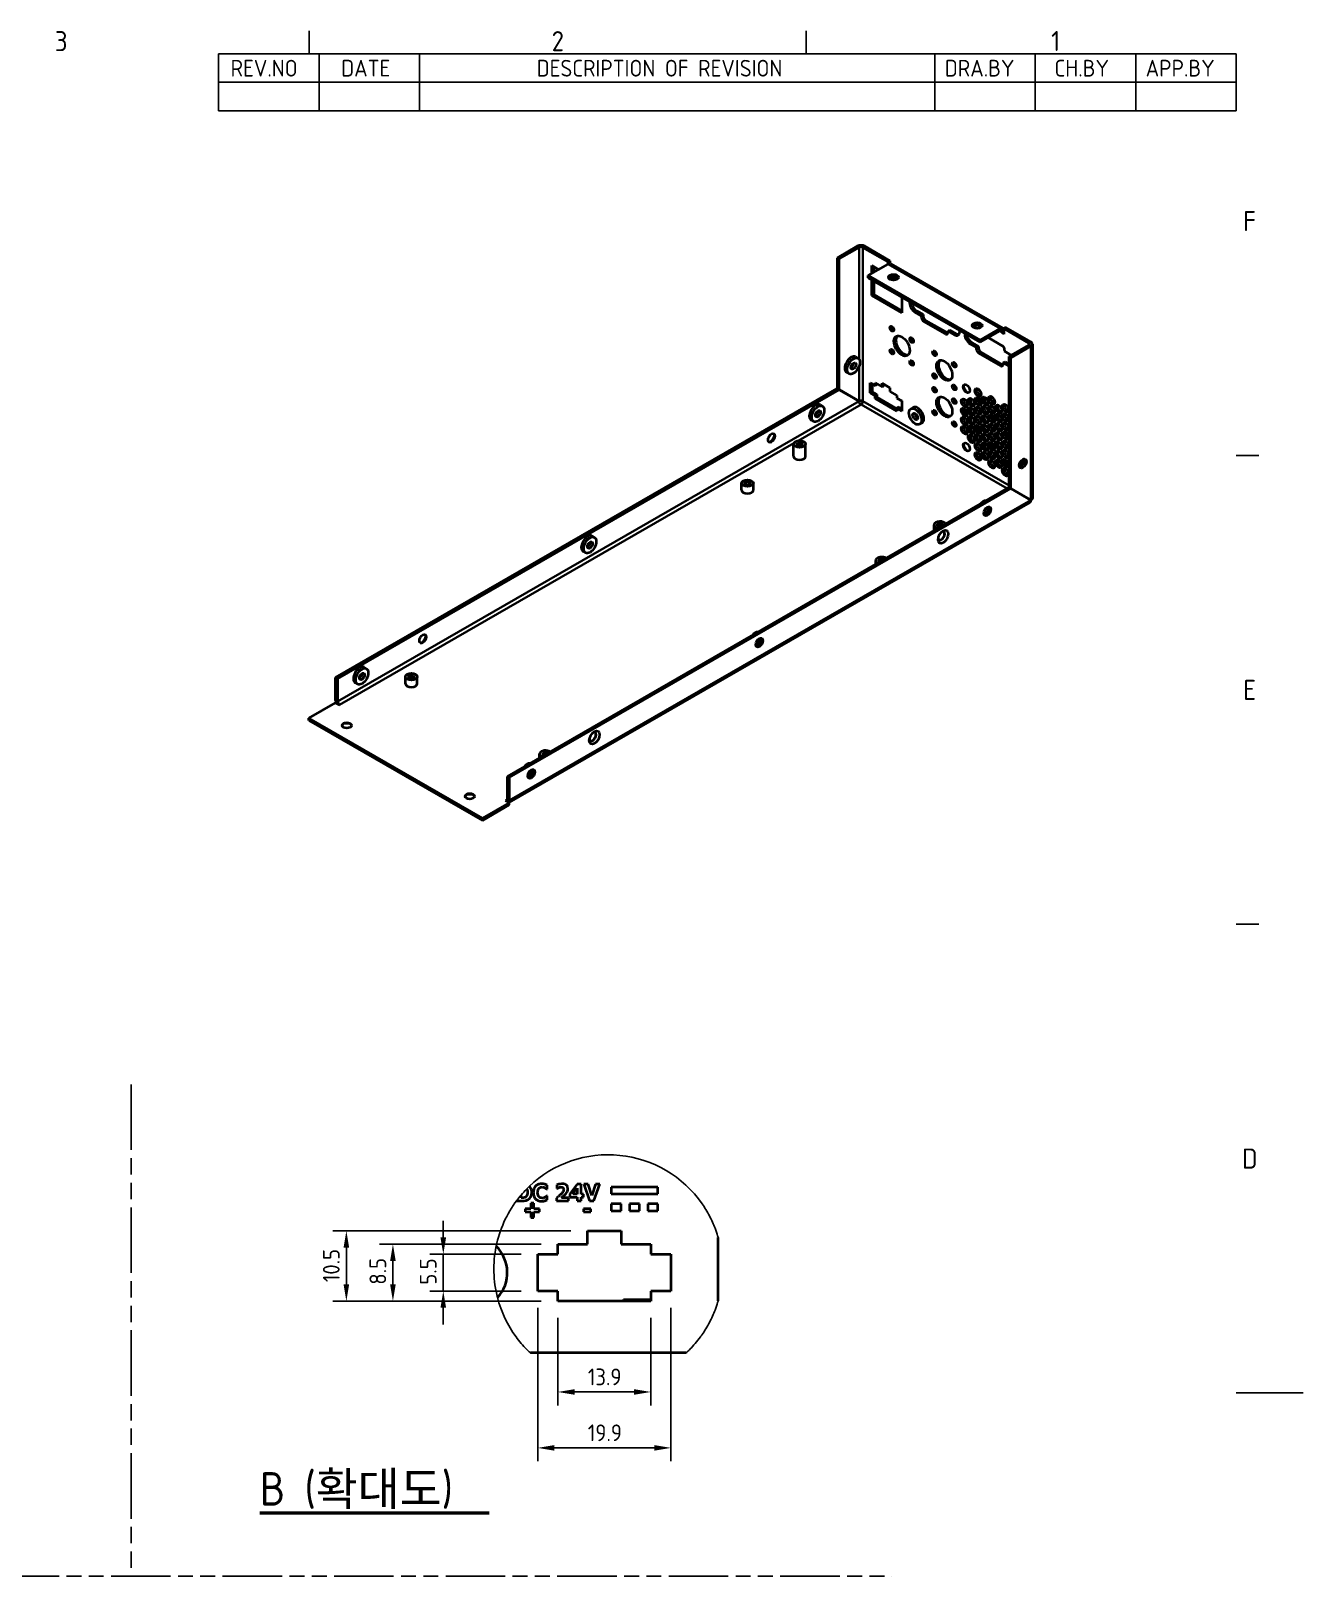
# Model space of a CAD drawing. Header units: millimetres. Extents: x 0 to 1188, y 0 to 840.
# Drawn here: x 807.9 to 1188, y 365.2 to 826.8 of the extents above; entities that cross this region are included whole.
import ezdxf

# ---------------------------------------------------------------- set-up
doc = ezdxf.new("R2010")
doc.units = ezdxf.units.MM
doc.header["$LTSCALE"] = 2
doc.linetypes.add('DOUBLE_DASH_CHAIN', pattern=[1.2403, 0.6614, -0.0827, 0.1654, -0.0827, 0.1654, -0.0827])
doc.layers.get('0').update_dxf_attribs({"color": 3, "lineweight": 25})
for name, color, linetype, lineweight in [('가시적인 것(ISO)', 3, 'Continuous', 40), ('가시적인 좁은 것(ISO)', 3, 'Continuous', 35), ('경계(ISO)', 7, 'Continuous', 25), ('기호(ISO)', 5, 'Continuous', 25), ('끊기 선(JIS)', 7, 'Continuous', 25), ('스케치 형상(ISO)', 3, 'Continuous', 25), ('치수(ISO)', 2, 'Continuous', 25)]:
    doc.layers.add(name, color=color, linetype=linetype, lineweight=lineweight)
doc.styles.add('ISO ProportionalPSTEK', font='isocp.shx')
doc.styles.add('문자 텍스트_PSTEK_POSCO', font='isocp.shx')
doc.styles.add('치수 텍스트_PSTEK_POSCO', font='isocp.shx')
doc.styles.add('텍스트 스타일513', font='isocp.shx')
doc.dimstyles.new('치수_PSTEK_POSCO', dxfattribs={"dimscale": 2, "dimtxt": 2.5, "dimasz": 2.5, "dimexe": 2, "dimexo": 2.5, "dimgap": 1, "dimtad": 1, "dimrnd": 1e-08, "dimdsep": 46, "dimtxsty": '치수 텍스트_PSTEK_POSCO', "dimcen": 0.09, "dimdle": 10, "dimclrd": 7, "dimclre": 7, "dimclrt": 2, "dimadec": 1, "dimazin": 2, "dimtfac": 1, "dimtmove": 0, "dimatfit": 3, "dimfxl": 0, "dimtolj": 1, "dimlwd": -1, "dimlwe": -1, "dimarcsym": 0})

# ---------------------------------------------------------------- blocks, each defined once
blk = doc.blocks.new('경계 Default Border')
at = {"layer": '경계(ISO)'}
for p, q in [((445.5, 410), (445.5, 413.4)), ((519.75, 410), (519.75, 413.4)), ((584, 350), (587.4, 350)), ((584, 280), (587.4, 280))]:
    blk.add_line(p, q, dxfattribs=at)
at = {"layer": '경계(ISO)', "flags": 128}
blk.add_lwpolyline([(594, 210), (584, 210)], dxfattribs=at)
at = {"layer": '경계(ISO)', "color": 2, "char_height": 3, "attachment_point": 7, "style": '문자 텍스트_PSTEK_POSCO'}
for s, insert in [('3', (407.54, 410.37)), ('2', (481.75, 410.37)), ('1', (556.36, 410.4)), ('F', (585.04, 383.5)), ('E', (585.04, 313.47)), ('D', (584.88, 243.47))]:
    blk.add_mtext(s, dxfattribs=dict(at, insert=insert))
blk = doc.blocks.new('리비전 내역')
at = {"layer": '기호(ISO)'}
for p, q in [((432, 410), (584, 410)), ((432, 410), (432, 405.72)), ((447, 410), (447, 405.72)), ((462, 410), (462, 405.72)), ((539, 410), (539, 405.72)), ((554, 410), (554, 405.72)), ((569, 410), (569, 405.72)), ((584, 410), (584, 405.72)), ((432, 405.72), (584, 405.72)), ((432, 405.72), (432, 401.44)), ((447, 405.72), (447, 401.44)), ((462, 405.72), (462, 401.44)), ((539, 405.72), (539, 401.44)), ((554, 405.72), (554, 401.44)), ((569, 405.72), (569, 401.44)), ((584, 405.72), (584, 401.44)), ((432, 401.44), (584, 401.44))]:
    blk.add_line(p, q, dxfattribs=at)
at = {"layer": '기호(ISO)', "color": 2, "char_height": 2.5, "attachment_point": 7, "style": 'ISO ProportionalPSTEK'}
for s, insert in [('REV.NO', (433.79, 406.58)), ('DATE', (450.31, 406.58)), ('DESCRIPTION OF REVISION', (479.51, 406.58)), ('DRA.BY', (540.48, 406.58)), ('CH.BY', (556.86, 406.58)), ('APP.BY', (570.48, 406.58))]:
    blk.add_mtext(s, dxfattribs=dict(at, insert=insert))
blk = doc.blocks.new('*D69')
at = {"layer": 'Defpoints', "color": 0}
for p in [(965.34, 447.37), (993.14, 447.37), (965.34, 420.22)]:
    blk.add_point(p, dxfattribs=at)
at = {"layer": '치수(ISO)', "color": 7}
for p, q in [((965.34, 442.37), (965.34, 416.22)), ((993.14, 442.37), (993.14, 416.22)), ((988.14, 420.22), (970.34, 420.22))]:
    blk.add_line(p, q, dxfattribs=at)
for points in [[(970.34, 421.05), (970.34, 419.39), (965.34, 420.22)], [(988.14, 421.05), (988.14, 419.39), (993.14, 420.22)]]:
    blk.add_solid(points, dxfattribs=at)
at = {"layer": '치수(ISO)', "color": 2, "insert": (974.31, 424.72), "char_height": 5, "attachment_point": 4, "style": '치수 텍스트_PSTEK_POSCO'}
blk.add_mtext('\\A1;13.9', dxfattribs=at)
blk = doc.blocks.new('*D70')
at = {"layer": 'Defpoints', "color": 0}
for p in [(959.34, 450.37), (999.14, 450.37), (999.14, 403.52)]:
    blk.add_point(p, dxfattribs=at)
at = {"layer": '치수(ISO)', "color": 7}
for p, q in [((959.34, 445.37), (959.34, 399.52)), ((999.14, 445.37), (999.14, 399.52)), ((964.34, 403.52), (994.14, 403.52))]:
    blk.add_line(p, q, dxfattribs=at)
for points in [[(964.34, 404.35), (964.34, 402.68), (959.34, 403.52)], [(994.14, 404.35), (994.14, 402.68), (999.14, 403.52)]]:
    blk.add_solid(points, dxfattribs=at)
at = {"layer": '치수(ISO)', "color": 2, "insert": (974.3, 408.02), "char_height": 5, "attachment_point": 4, "style": '치수 텍스트_PSTEK_POSCO'}
blk.add_mtext('\\A1;19.9', dxfattribs=at)
blk = doc.blocks.new('*D71')
at = {"layer": 'Defpoints', "color": 0}
for p in [(931.12, 461.37), (959.34, 461.37), (959.34, 450.37)]:
    blk.add_point(p, dxfattribs=at)
at = {"layer": '치수(ISO)', "color": 7}
for p, q in [((931.12, 466.37), (931.12, 471.37)), ((954.34, 461.37), (927.12, 461.37)), ((931.12, 450.37), (931.12, 461.37)), ((954.34, 450.37), (927.12, 450.37)), ((931.12, 445.37), (931.12, 440.37))]:
    blk.add_line(p, q, dxfattribs=at)
for points in [[(930.28, 466.37), (931.95, 466.37), (931.12, 461.37)], [(930.28, 445.37), (931.95, 445.37), (931.12, 450.37)]]:
    blk.add_solid(points, dxfattribs=at)
at = {"layer": '치수(ISO)', "color": 2, "insert": (926.62, 452.27), "char_height": 5, "attachment_point": 4, "rotation": 90, "style": '치수 텍스트_PSTEK_POSCO'}
blk.add_mtext('\\A1;5.5', dxfattribs=at)
blk = doc.blocks.new('*D72')
at = {"layer": 'Defpoints', "color": 0}
for p in [(965.34, 464.37), (916.07, 447.37), (965.34, 447.37)]:
    blk.add_point(p, dxfattribs=at)
at = {"layer": '치수(ISO)', "color": 7}
for p, q in [((960.34, 464.37), (912.07, 464.37)), ((916.07, 459.37), (916.07, 452.37)), ((960.34, 447.37), (912.07, 447.37))]:
    blk.add_line(p, q, dxfattribs=at)
for points in [[(915.24, 459.37), (916.91, 459.37), (916.07, 464.37)], [(915.24, 452.37), (916.91, 452.37), (916.07, 447.37)]]:
    blk.add_solid(points, dxfattribs=at)
at = {"layer": '치수(ISO)', "color": 2, "insert": (911.57, 452.27), "char_height": 5, "attachment_point": 4, "rotation": 90, "style": '치수 텍스트_PSTEK_POSCO'}
blk.add_mtext('\\A1;8.5', dxfattribs=at)
blk = doc.blocks.new('*D73')
at = {"layer": 'Defpoints', "color": 0}
for p in [(974.24, 468.37), (902.16, 447.37), (965.34, 447.37)]:
    blk.add_point(p, dxfattribs=at)
at = {"layer": '치수(ISO)', "color": 7}
for p, q in [((969.24, 468.37), (898.16, 468.37)), ((902.16, 463.37), (902.16, 452.37)), ((960.34, 447.37), (898.16, 447.37))]:
    blk.add_line(p, q, dxfattribs=at)
for points in [[(901.33, 463.37), (903, 463.37), (902.16, 468.37)], [(901.33, 452.37), (903, 452.37), (902.16, 447.37)]]:
    blk.add_solid(points, dxfattribs=at)
at = {"layer": '치수(ISO)', "color": 2, "insert": (897.66, 453.02), "char_height": 5, "attachment_point": 4, "rotation": 90, "style": '치수 텍스트_PSTEK_POSCO'}
blk.add_mtext('\\A1;10.5', dxfattribs=at)

msp = doc.modelspace()

# ---------------------------------------------------------------- linework, layer by layer
at = {"layer": '가시적인 것(ISO)'}
for p, q in [((1048.872, 759.029), (1054.811, 762.45)), ((1049.437, 758.704), (1055.377, 762.124)), ((1064.004, 757.808), (1056.508, 762.124)), ((1064.569, 758.134), (1057.074, 762.45)), ((1049.437, 758.704), (1048.872, 759.029)), ((1048.872, 719.989), (1048.872, 759.029)), ((1049.437, 719.663), (1049.437, 758.704)), ((1058.064, 753.736), (1064.004, 757.156)), ((1064.004, 757.808), (1064.569, 758.134)), ((1064.004, 757.156), (1064.004, 757.808)), ((1064.569, 758.134), (1064.569, 757.307)), ((1064.802, 757.235), (1098.272, 737.961)), ((1058.064, 753.082), (1058.064, 753.736)), ((1091.534, 734.462), (1058.064, 753.736)), ((1091.534, 733.808), (1058.064, 753.082)), ((1059.148, 756.707), (1061.186, 755.534)), ((1059.148, 754.36), (1059.148, 756.707)), ((1059.148, 747.714), (1059.148, 752.457)), ((1059.714, 756.381), (1059.714, 754.686)), ((1059.714, 748.04), (1059.148, 747.714)), ((1059.714, 752.132), (1059.714, 748.04)), ((1059.714, 748.04), (1068.105, 743.208)), ((1068.105, 742.556), (1059.148, 747.714)), ((1068.105, 747.3), (1068.105, 742.556)), ((1073.91, 741.72), (1072.017, 742.81)), ((1072.583, 743.136), (1074.475, 742.046)), ((1074.475, 742.046), (1073.91, 741.72)), ((1073.969, 741.124), (1073.91, 741.72)), ((1074.475, 742.046), (1074.535, 741.45)), ((1081.149, 736.271), (1074.671, 740.001)), ((1075.236, 740.327), (1081.715, 736.596)), ((1081.91, 737.113), (1081.851, 736.585)), ((1081.91, 737.113), (1082.476, 737.439)), ((1083.803, 736.024), (1081.91, 737.113)), ((1082.476, 737.439), (1084.368, 736.349)), ((1097.473, 737.882), (1091.534, 734.462)), ((1091.534, 733.808), (1097.473, 737.228)), ((1091.534, 733.808), (1091.534, 734.462)), ((1093.922, 735.183), (1098.136, 732.756)), ((1098.039, 736.573), (1098.039, 736.9)), ((1098.039, 736.573), (1098.605, 736.899)), ((1098.605, 736.247), (1098.039, 736.573)), ((1099.17, 738.208), (1098.605, 737.882)), ((1106.1, 733.566), (1098.605, 737.882)), ((1098.605, 737.882), (1098.605, 736.247)), ((1106.666, 733.892), (1099.17, 738.208)), ((1054.304, 729.422), (1055.011, 729.015)), ((1090.409, 732.219), (1088.517, 733.309)), ((1089.082, 733.635), (1090.975, 732.545)), ((1090.975, 732.545), (1090.409, 732.219)), ((1090.468, 731.623), (1090.409, 732.219)), ((1090.975, 732.545), (1091.034, 731.949)), ((1097.648, 726.769), (1091.17, 730.5)), ((1091.736, 730.826), (1098.214, 727.095)), ((1098.838, 731.436), (1098.8, 731.093)), ((1098.8, 731.093), (1100.302, 730.228)), ((1100.16, 729.494), (1106.1, 732.915)), ((1100.16, 729.494), (1100.726, 729.168)), ((1100.16, 690.454), (1100.16, 729.494)), ((1100.726, 729.168), (1106.666, 732.589)), ((1107.134, 733.24), (1107.134, 687.313)), ((1051.642, 724.8), (1052.349, 724.393)), ((1098.41, 727.612), (1098.35, 727.084)), ((1098.41, 727.612), (1098.975, 727.938)), ((1100.16, 726.604), (1098.41, 727.612)), ((1098.975, 727.938), (1100.16, 727.255)), ((1100.726, 690.128), (1100.726, 729.168)), ((1058.7, 718.649), (1058.7, 721.647)), ((1058.7, 721.647), (1060.115, 720.832)), ((1059.266, 721.321), (1059.266, 718.975)), ((1060.115, 720.832), (1060.115, 721.65)), ((1060.115, 721.65), (1062.212, 720.442)), ((1060.68, 721.158), (1060.115, 720.832)), ((1060.68, 721.324), (1060.68, 721.158)), ((1062.212, 720.442), (1062.212, 721.532)), ((1062.212, 721.532), (1064.569, 720.175)), ((1062.778, 720.768), (1062.212, 720.442)), ((1062.778, 721.206), (1062.778, 720.768)), ((1064.569, 720.175), (1064.569, 719.085)), ((898.965, 633.625), (1048.838, 719.931)), ((899.531, 633.299), (1049.404, 719.606)), ((1049.404, 719.606), (1048.838, 719.931)), ((1054.811, 716.542), (1048.872, 719.989)), ((1049.437, 719.663), (1048.872, 719.989)), ((1055.344, 716.159), (1049.404, 719.606)), ((1055.377, 716.217), (1049.437, 719.663)), ((1055.377, 716.217), (1054.811, 716.542)), ((1059.266, 718.975), (1058.7, 718.649)), ((1060.115, 717.835), (1058.7, 718.649)), ((1059.266, 718.975), (1060.68, 718.16)), ((1060.68, 718.16), (1060.115, 717.835)), ((1060.115, 717.017), (1060.115, 717.835)), ((1060.68, 717.343), (1060.115, 717.017)), ((1066.667, 713.244), (1060.115, 717.017)), ((1060.68, 718.16), (1060.68, 717.343)), ((1060.68, 717.343), (1066.667, 713.895)), ((1064.569, 719.085), (1066.667, 717.877)), ((1066.667, 717.877), (1066.667, 717.059)), ((1066.667, 717.059), (1068.081, 716.245)), ((1068.081, 716.245), (1068.081, 713.247)), ((1043.697, 715.139), (1044.404, 714.731)), ((1067.233, 714.387), (1066.667, 714.061)), ((1068.081, 713.247), (1066.667, 714.061)), ((1066.667, 714.061), (1066.667, 713.244)), ((1067.233, 714.387), (1068.081, 713.899)), ((1071.488, 714.329), (1070.781, 713.921)), ((1041.035, 710.517), (1041.743, 710.11)), ((1074.15, 709.707), (1073.443, 709.3)), ((1035.791, 699.67), (1035.791, 703.377)), ((1039.324, 699.67), (1039.324, 703.377)), ((950.254, 604.09), (1100.127, 690.396)), ((950.819, 603.764), (1100.693, 690.07)), ((1020.235, 689.626), (1020.235, 691.697)), ((1023.768, 689.626), (1023.768, 691.697)), ((1100.127, 690.396), (1100.693, 690.07)), ((1106.1, 687.007), (1100.16, 690.454)), ((1100.16, 690.454), (1100.726, 690.128)), ((1100.693, 690.07), (1106.632, 686.624)), ((1106.666, 686.681), (1100.726, 690.128)), ((1106.316, 685.898), (950.723, 596.298)), ((1106.1, 687.007), (1106.666, 686.681)), ((1077.746, 677.508), (1077.746, 679.216)), ((975.579, 675.912), (976.286, 675.505)), ((972.917, 671.29), (973.625, 670.883)), ((1060.304, 667.464), (1060.304, 668.623)), ((898.965, 633.625), (899.531, 633.299)), ((898.965, 626.758), (898.965, 633.625)), ((899.531, 633.299), (899.531, 626.432)), ((907.461, 636.686), (908.168, 636.278)), ((919.826, 631.804), (919.826, 633.876)), ((923.359, 631.804), (923.359, 633.876)), ((904.799, 632.064), (905.507, 631.657)), ((890.951, 621.489), (898.965, 626.104)), ((898.965, 626.104), (899.116, 626.016)), ((899.116, 626.016), (900.096, 625.452)), ((890.951, 620.835), (890.951, 621.489)), ((942.806, 591.628), (890.951, 621.489)), ((890.951, 620.835), (942.806, 590.974)), ((959.895, 609.642), (959.895, 610.801)), ((950.254, 604.09), (950.819, 603.764)), ((950.254, 597.223), (950.254, 604.09)), ((950.819, 603.764), (950.819, 596.897)), ((950.819, 596.243), (942.806, 591.628)), ((950.819, 595.589), (942.806, 590.974)), ((949.688, 596.894), (950.668, 596.33)), ((950.668, 596.33), (950.819, 596.243)), ((950.819, 595.589), (950.819, 596.243)), ((942.806, 590.974), (942.806, 591.628)), ((962.03, 480.778), (962.156, 480.778)), ((962.156, 480.778), (962.156, 481.969)), ((965.02, 482.075), (965.02, 480.985)), ((965.02, 480.985), (965.118, 480.985)), ((971.086, 482.289), (968.922, 479.388)), ((969.858, 479.356), (971.127, 481.058)), ((972.338, 482.289), (971.086, 482.289)), ((971.127, 481.058), (971.127, 479.356)), ((972.338, 479.356), (972.338, 482.289)), ((974.401, 482.289), (973.1, 482.289)), ((973.1, 482.289), (974.818, 477.289)), ((975.49, 478.898), (974.401, 482.289)), ((976.576, 482.289), (975.49, 478.898)), ((976.127, 477.289), (977.845, 482.289)), ((977.845, 482.289), (976.576, 482.289)), ((995.239, 481.371), (981.239, 481.371)), ((981.239, 481.371), (981.239, 479.371)), ((995.239, 479.371), (995.239, 481.371)), ((953.1, 477.458), (953.1, 477.289)), ((953.1, 477.289), (954.664, 477.289)), ((954.356, 478.225), (954.356, 479.029)), ((954.38, 478.225), (954.356, 478.225)), ((957.271, 476.633), (957.271, 474.927)), ((958.159, 476.633), (957.271, 476.633)), ((958.159, 474.927), (958.159, 476.633)), ((962.156, 478.797), (962.042, 478.797)), ((962.156, 477.622), (962.156, 478.797)), ((964.899, 478.104), (964.899, 477.289)), ((964.899, 477.289), (968.574, 477.289)), ((968.574, 478.234), (966.455, 478.234)), ((968.574, 477.289), (968.574, 478.234)), ((968.922, 479.388), (968.922, 478.456)), ((968.922, 478.456), (971.127, 478.456)), ((971.127, 479.356), (969.858, 479.356)), ((971.127, 478.456), (971.127, 477.277)), ((971.127, 477.277), (972.338, 477.277)), ((973.015, 479.356), (972.338, 479.356)), ((972.338, 477.277), (972.338, 478.456)), ((972.338, 478.456), (973.015, 478.456)), ((973.015, 478.456), (973.015, 479.356)), ((974.818, 477.289), (976.127, 477.289)), ((981.239, 479.371), (995.239, 479.371)), ((984.239, 476.371), (981.239, 476.371)), ((981.239, 476.371), (981.239, 474.371)), ((984.239, 474.371), (984.239, 476.371)), ((989.739, 476.371), (986.739, 476.371)), ((986.739, 476.371), (986.739, 474.371)), ((989.739, 474.371), (989.739, 476.371)), ((992.239, 476.371), (992.239, 474.371)), ((995.239, 476.371), (992.239, 476.371)), ((995.239, 474.371), (995.239, 476.371)), ((957.271, 474.927), (955.553, 474.927)), ((955.553, 474.927), (955.553, 474.06)), ((955.553, 474.06), (957.271, 474.06)), ((957.271, 474.06), (957.271, 472.354)), ((957.271, 472.354), (958.159, 472.354)), ((959.877, 474.927), (958.159, 474.927)), ((958.159, 472.354), (958.159, 474.06)), ((958.159, 474.06), (959.877, 474.06)), ((959.877, 474.06), (959.877, 474.927)), ((972.98, 474.964), (972.98, 474.032)), ((975.205, 474.964), (972.98, 474.964)), ((972.98, 474.032), (975.205, 474.032)), ((975.205, 474.032), (975.205, 474.964)), ((981.239, 474.371), (984.239, 474.371)), ((986.739, 474.371), (989.739, 474.371)), ((992.239, 474.371), (995.239, 474.371)), ((974.239, 464.371), (974.239, 468.371)), ((974.239, 468.371), (984.239, 468.371)), ((984.239, 468.371), (984.239, 464.371)), ((1013.239, 447.439), (1013.239, 466.372)), ((965.339, 461.371), (965.339, 464.371)), ((965.339, 464.371), (974.239, 464.371)), ((984.239, 464.371), (993.139, 464.371)), ((993.139, 464.371), (993.139, 461.371)), ((959.339, 450.371), (959.339, 461.371)), ((959.339, 461.371), (965.339, 461.371)), ((993.139, 461.371), (999.139, 461.371)), ((999.139, 461.371), (999.139, 450.371)), ((965.339, 450.371), (959.339, 450.371)), ((965.339, 447.371), (965.339, 450.371)), ((984.939, 447.871), (993.139, 447.871)), ((984.939, 447.371), (984.939, 447.871)), ((993.139, 450.371), (993.139, 447.371)), ((999.139, 450.371), (993.139, 450.371)), ((993.139, 447.371), (965.339, 447.371)), ((1003.664, 431.871), (957.141, 431.871))]:
    msp.add_line(p, q, dxfattribs=at)
msp.add_arc((939.239, 455.871), 11, 317.16784, 45.71313, dxfattribs=at)
for centre, major_axis, ratio, start_param, end_param in [((1055.943, 761.798), (1.6, 0), 0.5758617, 0.7853982, 2.3561945), ((1055.943, 761.798), (0.8, 0), 0.5758617, 0.7853982, 2.3561945), ((1064.004, 755.848), (0.798, 1.387), 0.5780931, 0, 0.7834645), ((1065.606, 752.539), (1.5, 0), 0.5758617, 0.388267, 2.7533257), ((1065.606, 752.539), (-1.081, 0), 0.5758617, 3.2263381, 6.1984399), ((1065.606, 751.721), (-1.081, 0), 0.5758617, 4.5473832, 4.8773947), ((1072.017, 744.663), (-1.131, 1.964), 0.5780931, 0.5789844, 2.3581282), ((1072.583, 744.989), (1.131, -1.964), 0.5780931, 4.0741702, 5.4997209), ((1074.671, 740.819), (-0.499, 0.867), 0.5780931, 0.9084749, 2.3581282), ((1075.236, 741.145), (0.499, -0.867), 0.5780931, 4.0500675, 5.4997209), ((1090.591, 738.151), (1.5, 0), 0.5758617, 0.388267, 2.7533257), ((1090.591, 738.151), (-1.081, 0), 0.5758617, 3.2263381, 6.1984399), ((1065.724, 738.147), (0.409, -0.71), 0.5780931, 3.9014391, 5.5233388), ((1068.671, 733.044), (-1.663, 2.889), 0.5780931, 0.1701989, 2.9713937), ((1071.617, 734.754), (0.409, -0.71), 0.5780931, 3.9014391, 5.5233388), ((1081.149, 737.088), (0.499, -0.867), 0.5780931, 5.4997209, 6.9493742), ((1081.715, 737.414), (0.499, -0.867), 0.5780931, 5.4997209, 5.6832432), ((1083.803, 737.877), (1.131, -1.964), 0.5780931, 5.4997209, 7.2788646), ((1084.368, 738.202), (1.131, -1.964), 0.5780931, 5.4997209, 6.031449), ((1088.517, 735.162), (-1.131, 1.964), 0.5780931, 0.5789844, 2.3581282), ((1089.082, 735.488), (1.131, -1.964), 0.5780931, 4.0741702, 5.4997209), ((1090.591, 737.334), (-1.081, 0), 0.5758617, 4.5473832, 4.8773947), ((1097.473, 736.574), (0.798, 1.387), 0.5780931, 5.4958534, 7.0666498), ((1097.473, 736.574), (0.399, 0.693), 0.5780931, 5.4958534, 7.0666498), ((1052.973, 727.111), (-1.331, -2.311), 0.5780931, 3.1415927, 6.2831853), ((1065.724, 731.334), (0.409, -0.71), 0.5780931, 3.9014391, 5.5233388), ((1078.452, 730.818), (0.409, -0.71), 0.5780931, 3.9014391, 5.5233388), ((1091.17, 731.318), (-0.499, 0.867), 0.5780931, 0.9084749, 2.3581282), ((1091.736, 731.643), (0.499, -0.867), 0.5780931, 4.0500675, 5.4997209), ((1098.136, 731.939), (0.499, -0.867), 0.5780931, 0.6661889, 2.3581282), ((1100.302, 728.375), (1.131, -1.964), 0.5780931, 2.0475116, 2.3581282), ((1105.534, 733.24), (0.8, 0), 0.5758617, 5.4977871, 7.0685835), ((1105.534, 733.24), (1.6, 0), 0.5758617, 5.4977871, 7.0685835), ((1052.973, 727.111), (0.539, 0.936), 0.5780931, 3.8532147, 5.5715633), ((1052.407, 727.437), (0.749, 1.3), 0.5780931, 4.5630522, 4.8617258), ((1071.617, 727.941), (0.409, -0.71), 0.5780931, 3.9014391, 5.5233388), ((1081.398, 725.715), (-1.663, 2.889), 0.5780931, 0.1701989, 2.9713937), ((1084.345, 727.424), (0.409, -0.71), 0.5780931, 3.9014391, 5.5233388), ((1097.648, 727.587), (0.499, -0.867), 0.5780931, 5.4997209, 6.9493742), ((1098.214, 727.913), (0.499, -0.867), 0.5780931, 5.4997209, 5.6832432), ((1078.452, 724.005), (0.409, -0.71), 0.5780931, 3.9014391, 5.5233388), ((1078.452, 719.917), (0.409, -0.71), 0.5780931, 3.9014391, 5.5233388), ((1084.345, 720.611), (0.409, -0.71), 0.5780931, 3.9014391, 5.5233388), ((1087.998, 720.279), (1.081, -1.878), 0.5780931, 4.1356769, 5.289101), ((1042.366, 712.828), (-1.331, -2.311), 0.5780931, 3.1415927, 6.2831853), ((1055.943, 715.852), (-0.399, -0.693), 0.5780931, 0.7834645, 2.3542608), ((1081.398, 714.814), (-1.663, 2.889), 0.5780931, 0.1701989, 2.9713937), ((1084.345, 716.524), (0.409, -0.71), 0.5780931, 3.9014391, 5.5233388), ((1087.376, 716.005), (0.665, -1.155), 0.5780931, 3.5788385, 5.8459394), ((1089.417, 716.192), (0.665, -1.155), 0.5780931, 3.5788385, 5.8459394), ((1091.458, 719.104), (0.665, -1.155), 0.5780931, 3.5788385, 5.8459394), ((1091.458, 716.379), (0.665, -1.155), 0.5780931, 3.5788385, 5.8459394), ((1093.499, 716.566), (0.665, -1.155), 0.5780931, 3.5788385, 5.8459394), ((1095.541, 716.753), (0.665, -1.155), 0.5780931, 3.5788385, 5.8459394), ((1042.366, 712.828), (0.539, 0.936), 0.5780931, 3.8532147, 5.5715633), ((1041.8, 713.154), (0.749, 1.3), 0.5780931, 4.5630522, 4.8617258), ((1072.819, 712.018), (-1.331, 2.311), 0.5780931, 3.1415927, 6.2831853), ((1072.819, 712.018), (0.539, -0.936), 0.5780931, 3.8532147, 5.5715633), ((1073.38, 712.341), (-1.081, 1.878), 0.5780931, 1.3984737, 1.7431189), ((1078.452, 713.104), (0.409, -0.71), 0.5780931, 3.9014391, 5.5233388), ((1087.376, 713.279), (0.665, -1.155), 0.5780931, 3.5788385, 5.8459394), ((1087.376, 710.554), (0.665, -1.155), 0.5780931, 3.5788385, 5.8459394), ((1089.417, 713.466), (0.665, -1.155), 0.5780931, 3.5788385, 5.8459394), ((1089.417, 710.741), (0.665, -1.155), 0.5780931, 3.5788385, 5.8459394), ((1091.458, 713.654), (0.665, -1.155), 0.5780931, 3.5788385, 5.8459394), ((1091.458, 710.928), (0.665, -1.155), 0.5780931, 3.5788385, 5.8459394), ((1093.499, 713.841), (0.665, -1.155), 0.5780931, 3.5788385, 5.8459394), ((1093.499, 711.116), (0.665, -1.155), 0.5780931, 3.5788385, 5.8459394), ((1095.541, 714.028), (0.665, -1.155), 0.5780931, 3.5788385, 5.8459394), ((1095.541, 711.303), (0.665, -1.155), 0.5780931, 3.5788385, 5.8459394), ((1097.582, 714.215), (0.665, -1.155), 0.5780931, 3.5788385, 5.8459394), ((1097.582, 711.49), (0.665, -1.155), 0.5780931, 3.5788385, 5.8459394), ((1099.623, 714.402), (0.665, -1.155), 0.5780931, 3.5788385, 5.8459394), ((1099.623, 711.677), (0.665, -1.155), 0.5780931, 3.5788385, 5.8459394), ((1029.12, 705.254), (-0.715, -1.242), 0.5780931, 0.0328312, 3.1087615), ((1084.345, 709.711), (0.409, -0.71), 0.5780931, 3.9014391, 5.5233388), ((1087.376, 707.829), (0.665, -1.155), 0.5780931, 3.5788385, 5.8459394), ((1089.417, 708.016), (0.665, -1.155), 0.5780931, 3.5788385, 5.8459394), ((1091.458, 708.203), (0.665, -1.155), 0.5780931, 3.5788385, 5.8459394), ((1091.458, 705.478), (0.665, -1.155), 0.5780931, 3.5788385, 5.8459394), ((1093.499, 708.39), (0.665, -1.155), 0.5780931, 3.5788385, 5.8459394), ((1093.499, 705.665), (0.665, -1.155), 0.5780931, 3.5788385, 5.8459394), ((1095.541, 708.578), (0.665, -1.155), 0.5780931, 3.5788385, 5.8459394), ((1095.541, 705.852), (0.665, -1.155), 0.5780931, 3.5788385, 5.8459394), ((1097.582, 708.765), (0.665, -1.155), 0.5780931, 3.5788385, 5.8459394), ((1097.582, 706.04), (0.665, -1.155), 0.5780931, 3.5788385, 5.8459394), ((1099.623, 708.952), (0.665, -1.155), 0.5780931, 3.5788385, 5.8459394), ((1099.623, 706.227), (0.665, -1.155), 0.5780931, 3.5788385, 5.8459394), ((1101.098, 708.813), (-0.665, 1.155), 0.5780931, 0.6872902, 0.8873736), ((1101.098, 706.088), (-0.665, 1.155), 0.5780931, 0.6872902, 0.8873736), ((1028.601, 705.553), (1.081, 1.878), 0.5780931, 4.116134, 5.308644), ((1087.998, 702.838), (1.081, -1.878), 0.5780931, 4.1356769, 5.289101), ((1089.417, 705.291), (0.665, -1.155), 0.5780931, 3.5788385, 5.8459394), ((1091.458, 702.753), (0.665, -1.155), 0.5780931, 3.5788385, 5.8459394), ((1093.499, 702.94), (0.665, -1.155), 0.5780931, 3.5788385, 5.8459394), ((1095.541, 703.127), (0.665, -1.155), 0.5780931, 3.5788385, 5.8459394), ((1097.582, 703.314), (0.665, -1.155), 0.5780931, 3.5788385, 5.8459394), ((1099.623, 703.502), (0.665, -1.155), 0.5780931, 3.5788385, 5.8459394), ((1099.623, 700.776), (0.665, -1.155), 0.5780931, 3.5788385, 5.8459394), ((1101.098, 703.363), (-0.665, 1.155), 0.5780931, 0.6872902, 0.8873736), ((1037.558, 699.67), (1.767, 0), 0.5758617, 3.1415927, 6.2831853), ((1091.458, 700.028), (0.665, -1.155), 0.5780931, 3.5788385, 5.8459394), ((1093.499, 700.215), (0.665, -1.155), 0.5780931, 3.5788385, 5.8459394), ((1095.541, 700.402), (0.665, -1.155), 0.5780931, 3.5788385, 5.8459394), ((1095.541, 697.677), (0.665, -1.155), 0.5780931, 3.5788385, 5.8459394), ((1097.582, 700.589), (0.665, -1.155), 0.5780931, 3.5788385, 5.8459394), ((1097.582, 697.864), (0.665, -1.155), 0.5780931, 3.5788385, 5.8459394), ((1099.623, 698.051), (0.665, -1.155), 0.5780931, 3.5788385, 5.8459394), ((1101.098, 700.638), (-0.665, 1.155), 0.5780931, 0.6872902, 0.8873736), ((1101.098, 697.913), (-0.665, 1.155), 0.5780931, 0.6872902, 0.8873736), ((1103.696, 697.902), (0.539, 0.936), 0.5780931, 3.2207184, 6.2040596), ((1103.696, 697.902), (-0.749, -1.3), 0.5780931, 0.3859036, 2.755689), ((1102.989, 698.309), (0.539, 0.936), 0.5780931, 4.5043775, 4.9204005), ((1099.623, 695.326), (0.665, -1.155), 0.5780931, 3.5788385, 5.8459394), ((1022.001, 689.626), (1.767, 0), 0.5758617, 3.1415927, 6.2831853), ((1092.382, 684.025), (1.331, 2.311), 0.5780931, 0.281102, 1.2858269), ((1093.089, 683.618), (0.539, 0.936), 0.5780931, 3.2207184, 6.2040596), ((1093.089, 683.618), (-0.749, -1.3), 0.5780931, 0.3859036, 2.755689), ((1092.382, 684.025), (0.539, 0.936), 0.5780931, 4.5043775, 4.9204005), ((1105.534, 687.294), (0.399, 0.693), 0.5780931, 4.6742395, 4.7548659), ((1105.534, 687.294), (-0.798, -1.387), 0.5780931, 1.5507577, 1.5916714), ((1079.513, 679.216), (-1.767, 0), 0.5758617, 3.4259594, 7.5696149), ((974.248, 673.601), (-1.331, -2.311), 0.5780931, 3.1415927, 6.2831853), ((974.248, 673.601), (0.539, 0.936), 0.5780931, 3.8532147, 5.5715633), ((1079.937, 675.99), (-0.715, -1.242), 0.5780931, 5.7261971, 9.9817661), ((1079.89, 676.017), (-0.715, -1.242), 0.5780931, 0.0328312, 3.1087615), ((973.683, 673.927), (0.749, 1.3), 0.5780931, 4.5630522, 4.8617258), ((1062.071, 668.623), (-1.767, 0), 0.5758617, 3.8282452, 7.1673291), ((1062.071, 668.623), (-0.82, 0), 0.5758617, 3.712873, 7.2827013), ((924.939, 645.26), (-0.715, -1.242), 0.5780931, 0.0328312, 3.1087615), ((1024.264, 644.799), (1.331, 2.311), 0.5780931, 0.281102, 1.2858269), ((924.421, 645.559), (1.081, 1.878), 0.5780931, 4.116134, 5.308644), ((1024.971, 644.392), (0.539, 0.936), 0.5780931, 3.2207184, 6.2040596), ((1024.971, 644.392), (-0.749, -1.3), 0.5780931, 0.3859036, 2.755689), ((1024.264, 644.799), (0.539, 0.936), 0.5780931, 4.5043775, 4.9204005), ((906.13, 634.375), (-1.331, -2.311), 0.5780931, 3.1415927, 6.2831853), ((906.13, 634.375), (0.539, 0.936), 0.5780931, 3.8532147, 5.5715633), ((905.565, 634.701), (0.749, 1.3), 0.5780931, 4.5630522, 4.8617258), ((921.592, 631.804), (1.767, 0), 0.5758617, 3.1415927, 6.2831853), ((900.096, 626.106), (-0.798, 1.387), 0.5780931, 0.7873319, 1.3109306), ((900.096, 626.106), (0.399, -0.693), 0.5780931, 3.9289245, 5.4997209), ((902.265, 619.29), (-1.4, 0), 0.5758617, 3.1584946, 6.2662834), ((902.265, 618.663), (-2.167, 0), 0.5758617, 4.1223757, 5.3024022), ((975.757, 615.997), (-0.715, -1.242), 0.5780931, 5.7261971, 9.9817661), ((975.71, 616.024), (-0.715, -1.242), 0.5780931, 0.0328312, 3.1087615), ((961.662, 610.801), (-1.767, 0), 0.5758617, 3.8282452, 7.1673291), ((961.662, 610.801), (-0.82, 0), 0.5758617, 3.712873, 7.2827013), ((956.146, 605.572), (1.331, 2.311), 0.5780931, 0.281102, 1.2858269), ((956.853, 605.165), (0.539, 0.936), 0.5780931, 3.2207184, 6.2040596), ((956.853, 605.165), (-0.749, -1.3), 0.5780931, 0.3859036, 2.755689), ((956.146, 605.572), (0.539, 0.936), 0.5780931, 4.5043775, 4.9204005), ((939.034, 598.116), (-1.4, 0), 0.5758617, 3.1584946, 6.2662834), ((939.034, 597.489), (-2.167, 0), 0.5758617, 4.1223757, 5.3024022), ((949.688, 597.548), (0.399, -0.693), 0.5780931, 5.4997209, 7.0705172), ((949.688, 597.548), (0.798, -1.387), 0.5780931, 0.2637331, 0.7873319)]:
    msp.add_ellipse(centre, major_axis=major_axis, ratio=ratio, start_param=start_param, end_param=end_param, dxfattribs=at)
for centre, major_axis, ratio in [((1065.606, 753.193), (1.5, 0), 0.5758617), ((1065.159, 737.821), (-0.409, 0.71), 0.5780931), ((1090.591, 738.805), (1.5, 0), 0.5758617), ((1068.105, 732.718), (-1.663, 2.889), 0.5780931), ((1071.051, 734.428), (-0.409, 0.71), 0.5780931), ((1053.68, 726.704), (1.331, 2.311), 0.5780931), ((1065.159, 731.008), (-0.409, 0.71), 0.5780931), ((1077.886, 730.492), (-0.409, 0.71), 0.5780931), ((1053.68, 726.704), (0.539, 0.936), 0.5780931), ((1071.051, 727.615), (-0.409, 0.71), 0.5780931), ((1080.833, 725.389), (-1.663, 2.889), 0.5780931), ((1083.779, 727.099), (-0.409, 0.71), 0.5780931), ((1077.886, 723.679), (-0.409, 0.71), 0.5780931), ((1077.886, 719.591), (-0.409, 0.71), 0.5780931), ((1083.779, 720.286), (-0.409, 0.71), 0.5780931), ((1087.432, 719.953), (-0.682, 1.184), 0.5780931), ((1090.893, 718.778), (-0.665, 1.155), 0.5780931), ((1080.833, 714.488), (-1.663, 2.889), 0.5780931), ((1083.779, 716.198), (-0.409, 0.71), 0.5780931), ((1086.81, 715.679), (-0.665, 1.155), 0.5780931), ((1088.851, 715.866), (-0.665, 1.155), 0.5780931), ((1090.893, 716.053), (-0.665, 1.155), 0.5780931), ((1092.934, 716.24), (-0.665, 1.155), 0.5780931), ((1094.975, 716.427), (-0.665, 1.155), 0.5780931), ((1043.073, 712.421), (1.331, 2.311), 0.5780931), ((1043.073, 712.421), (0.539, 0.936), 0.5780931), ((1072.112, 711.61), (-1.331, 2.311), 0.5780931), ((1072.112, 711.61), (-0.539, 0.936), 0.5780931), ((1077.886, 712.778), (-0.409, 0.71), 0.5780931), ((1086.81, 712.954), (-0.665, 1.155), 0.5780931), ((1086.81, 710.228), (-0.665, 1.155), 0.5780931), ((1088.851, 713.141), (-0.665, 1.155), 0.5780931), ((1088.851, 710.416), (-0.665, 1.155), 0.5780931), ((1090.893, 713.328), (-0.665, 1.155), 0.5780931), ((1090.893, 710.603), (-0.665, 1.155), 0.5780931), ((1092.934, 713.515), (-0.665, 1.155), 0.5780931), ((1092.934, 710.79), (-0.665, 1.155), 0.5780931), ((1094.975, 713.702), (-0.665, 1.155), 0.5780931), ((1094.975, 710.977), (-0.665, 1.155), 0.5780931), ((1097.016, 713.889), (-0.665, 1.155), 0.5780931), ((1097.016, 711.164), (-0.665, 1.155), 0.5780931), ((1099.057, 714.076), (-0.665, 1.155), 0.5780931), ((1099.057, 711.351), (-0.665, 1.155), 0.5780931), ((1029.167, 705.227), (0.715, 1.242), 0.5780931), ((1083.779, 709.385), (-0.409, 0.71), 0.5780931), ((1086.81, 707.503), (-0.665, 1.155), 0.5780931), ((1088.851, 707.69), (-0.665, 1.155), 0.5780931), ((1088.851, 704.965), (-0.665, 1.155), 0.5780931), ((1090.893, 707.878), (-0.665, 1.155), 0.5780931), ((1090.893, 705.152), (-0.665, 1.155), 0.5780931), ((1092.934, 708.065), (-0.665, 1.155), 0.5780931), ((1092.934, 705.34), (-0.665, 1.155), 0.5780931), ((1094.975, 708.252), (-0.665, 1.155), 0.5780931), ((1094.975, 705.527), (-0.665, 1.155), 0.5780931), ((1097.016, 708.439), (-0.665, 1.155), 0.5780931), ((1097.016, 705.714), (-0.665, 1.155), 0.5780931), ((1099.057, 708.626), (-0.665, 1.155), 0.5780931), ((1099.057, 705.901), (-0.665, 1.155), 0.5780931), ((1037.558, 703.377), (1.767, 0), 0.5758617), ((1037.558, 703.377), (0.82, 0), 0.5758617), ((1087.432, 702.512), (-0.682, 1.184), 0.5780931), ((1090.893, 702.427), (-0.665, 1.155), 0.5780931), ((1092.934, 702.614), (-0.665, 1.155), 0.5780931), ((1094.975, 702.802), (-0.665, 1.155), 0.5780931), ((1097.016, 702.989), (-0.665, 1.155), 0.5780931), ((1097.016, 700.264), (-0.665, 1.155), 0.5780931), ((1099.057, 703.176), (-0.665, 1.155), 0.5780931), ((1099.057, 700.451), (-0.665, 1.155), 0.5780931), ((1090.893, 699.702), (-0.665, 1.155), 0.5780931), ((1092.934, 699.889), (-0.665, 1.155), 0.5780931), ((1094.975, 700.076), (-0.665, 1.155), 0.5780931), ((1094.975, 697.351), (-0.665, 1.155), 0.5780931), ((1097.016, 697.538), (-0.665, 1.155), 0.5780931), ((1099.057, 697.725), (-0.665, 1.155), 0.5780931), ((1104.262, 697.576), (0.749, 1.3), 0.5780931), ((1022.001, 691.697), (1.767, 0), 0.5758617), ((1099.057, 695), (-0.665, 1.155), 0.5780931), ((1022.001, 691.697), (0.82, 0), 0.5758617), ((1093.655, 683.293), (0.749, 1.3), 0.5780931), ((1079.513, 679.216), (0.82, 0), 0.5758617), ((974.955, 673.194), (1.331, 2.311), 0.5780931), ((974.955, 673.194), (0.539, 0.936), 0.5780931), ((1080.456, 675.692), (1.081, 1.878), 0.5780931), ((924.986, 645.233), (0.715, 1.242), 0.5780931), ((1025.537, 644.066), (0.749, 1.3), 0.5780931), ((906.837, 633.968), (1.331, 2.311), 0.5780931), ((906.837, 633.968), (0.539, 0.936), 0.5780931), ((921.592, 633.876), (1.767, 0), 0.5758617), ((921.592, 633.876), (0.82, 0), 0.5758617), ((902.265, 619.317), (1.4, 0), 0.5758617), ((976.275, 615.698), (1.081, 1.878), 0.5780931), ((957.419, 604.84), (0.749, 1.3), 0.5780931), ((939.034, 598.143), (1.4, 0), 0.5758617)]:
    msp.add_ellipse(centre, major_axis=major_axis, ratio=ratio, dxfattribs=at)
for points, knots in [([(1055.943, 715.198), (1055.681, 715.338), (1055.431, 715.69), (1055.364, 716.002), (1055.352, 716.056), (1055.345, 716.109), (1055.344, 716.159)], [0, 0, 0, 0, 1.337845, 1.337845, 1.337845, 1.5707963, 1.5707963, 1.5707963, 1.5707963]), ([(1056.508, 716.178), (1056.256, 716.334), (1055.826, 716.374), (1055.523, 716.277), (1055.47, 716.26), (1055.421, 716.24), (1055.377, 716.217)], [0, 0, 0, 0, 1.337845, 1.337845, 1.337845, 1.5707963, 1.5707963, 1.5707963, 1.5707963]), ([(1107.13, 687.313), (1107.131, 687.212), (1107.103, 687.11), (1107.043, 687.015), (1106.964, 686.889), (1106.834, 686.774), (1106.666, 686.681)], [0.78539816, 0.78539816, 0.78539816, 0.78539816, 1.12498905, 1.12498905, 1.12498905, 1.57079633, 1.57079633, 1.57079633, 1.57079633]), ([(955.994, 480.824), (956.054, 480.74), (956.102, 480.65), (956.238, 480.315), (956.273, 480.052), (956.273, 479.794)], [-0.054274474, -0.054274474, -0.054274474, -0.054274474, -0.038726014, -0.038726014, 0, 0, 0, 0]), ([(957.561, 479.785), (957.561, 480.062), (957.53, 480.339), (957.365, 480.909), (957.24, 481.124), (957.042, 481.413), (956.939, 481.534), (956.824, 481.642)], [-0.098083756, -0.098083756, -0.098083756, -0.098083756, -0.073381786, -0.073381786, -0.045123352, -0.045123352, -0.02090209, -0.02090209, -0.02090209, -0.02090209]), ([(960.466, 482.387), (960.104, 482.387), (959.744, 482.332), (959.147, 482.081), (958.915, 481.922), (958.566, 481.568), (958.368, 481.327), (958.071, 480.586), (958.015, 480.185), (958.015, 479.785)], [-0.30374022, -0.30374022, -0.30374022, -0.30374022, -0.20100779, -0.20100779, -0.1197389, -0.1197389, -0.05991751, -0.05991751, 0, 0, 0, 0]), ([(959.311, 479.781), (959.311, 479.953), (959.325, 480.128), (959.397, 480.474), (959.449, 480.608), (959.562, 480.844), (959.638, 480.965), (959.737, 481.066)], [-0.056585606, -0.056585606, -0.056585606, -0.056585606, -0.039313143, -0.039313143, -0.021109177, -0.021109177, 0, 0, 0, 0]), ([(959.737, 481.066), (959.801, 481.133), (959.872, 481.195), (960.017, 481.296), (960.09, 481.336), (960.249, 481.396), (960.411, 481.451), (960.665, 481.451)], [-0.11615268, -0.11615268, -0.11615268, -0.11615268, -0.07503002, -0.07503002, -0.03804149, -0.03804149, 0, 0, 0, 0]), ([(961.459, 482.261), (961.308, 482.3), (961.155, 482.33), (960.917, 482.364), (960.744, 482.387), (960.466, 482.387)], [-0.11839992, -0.11839992, -0.11839992, -0.11839992, -0.04162901, -0.04162901, 0, 0, 0, 0]), ([(960.665, 481.451), (960.816, 481.451), (960.962, 481.427), (961.156, 481.357), (961.312, 481.302), (961.487, 481.191)], [-0.11618116, -0.11618116, -0.11618116, -0.11618116, -0.03111228, -0.03111228, 0, 0, 0, 0]), ([(962.156, 481.969), (962.055, 482.021), (961.933, 482.077), (961.768, 482.148), (961.624, 482.21), (961.459, 482.261)], [-0.069321454, -0.069321454, -0.069321454, -0.069321454, -0.025991023, -0.025991023, 0, 0, 0, 0]), ([(961.487, 481.191), (961.596, 481.126), (961.701, 481.053), (961.877, 480.909), (961.954, 480.844), (962.03, 480.778)], [-0.034098227, -0.034098227, -0.034098227, -0.034098227, -0.015096932, -0.015096932, 0, 0, 0, 0]), ([(966.548, 482.387), (966.147, 482.387), (965.812, 482.314), (965.4, 482.213), (965.175, 482.149), (965.02, 482.075)], [-0.052116711, -0.052116711, -0.052116711, -0.052116711, -0.025653338, -0.025653338, 0, 0, 0, 0]), ([(965.118, 480.985), (965.178, 481.025), (965.239, 481.066), (965.33, 481.127), (965.422, 481.187), (965.592, 481.264)], [-0.084051763, -0.084051763, -0.084051763, -0.084051763, -0.028017254, -0.028017254, 0, 0, 0, 0]), ([(965.592, 481.264), (965.704, 481.311), (965.819, 481.352), (965.986, 481.398), (966.112, 481.43), (966.297, 481.43)], [-0.092289116, -0.092289116, -0.092289116, -0.092289116, -0.027688002, -0.027688002, 0, 0, 0, 0]), ([(966.297, 481.43), (966.373, 481.43), (966.451, 481.425), (966.592, 481.397), (966.657, 481.377), (966.804, 481.309), (966.865, 481.26), (966.963, 481.159), (967.004, 481.094), (967.073, 480.922), (967.087, 480.815), (967.087, 480.709)], [-0.050785495, -0.050785495, -0.050785495, -0.050785495, -0.043392492, -0.043392492, -0.036846035, -0.036846035, -0.027713579, -0.027713579, -0.015862118, -0.015862118, 0, 0, 0, 0]), ([(967.087, 480.709), (967.087, 480.606), (967.073, 480.504), (967.018, 480.301), (966.975, 480.202), (966.847, 479.971), (966.706, 479.758), (966.39, 479.429)], [-0.16101152, -0.16101152, -0.16101152, -0.16101152, -0.11572631, -0.11572631, -0.068438, -0.068438, 0, 0, 0, 0]), ([(968.355, 480.875), (968.355, 480.999), (968.345, 481.123), (968.299, 481.355), (968.265, 481.463), (968.146, 481.719), (968.048, 481.852), (967.826, 482.055), (967.675, 482.167), (967.158, 482.354), (966.845, 482.387), (966.548, 482.387)], [-0.19815917, -0.19815917, -0.19815917, -0.19815917, -0.16282203, -0.16282203, -0.13054001, -0.13054001, -0.08229855, -0.08229855, -0.04458054, -0.04458054, 0, 0, 0, 0]), ([(967.456, 479.097), (967.927, 479.571), (968.116, 479.916), (968.306, 480.388), (968.355, 480.627), (968.355, 480.875)], [-0.076303238, -0.076303238, -0.076303238, -0.076303238, -0.03719827, -0.03719827, 0, 0, 0, 0]), ([(955.644, 478.42), (955.56, 478.366), (955.47, 478.323), (955.238, 478.247), (955.158, 478.243), (954.864, 478.229), (954.607, 478.225), (954.38, 478.225)], [-0.050818956, -0.050818956, -0.050818956, -0.050818956, -0.043872829, -0.043872829, -0.033939625, -0.033939625, 0, 0, 0, 0]), ([(954.664, 477.289), (955.004, 477.289), (955.346, 477.31), (955.969, 477.422), (956.237, 477.527), (956.483, 477.687)], [-0.094993794, -0.094993794, -0.094993794, -0.094993794, -0.044030495, -0.044030495, 0, 0, 0, 0]), ([(956.273, 479.794), (956.273, 479.604), (956.255, 479.41), (956.153, 479.011), (956.071, 478.862), (955.901, 478.619), (955.784, 478.508), (955.644, 478.42)], [-0.061225635, -0.061225635, -0.061225635, -0.061225635, -0.044432637, -0.044432637, -0.024728054, -0.024728054, 0, 0, 0, 0]), ([(956.483, 477.687), (956.676, 477.809), (956.844, 477.962), (957.095, 478.269), (957.253, 478.488), (957.504, 479.096), (957.561, 479.437), (957.561, 479.785)], [-0.16220849, -0.16220849, -0.16220849, -0.16220849, -0.09872886, -0.09872886, -0.05226786, -0.05226786, 0, 0, 0, 0]), ([(958.015, 479.785), (958.015, 479.365), (958.073, 478.936), (958.375, 478.211), (958.559, 477.988), (958.912, 477.639), (959.146, 477.485), (959.745, 477.244), (960.103, 477.192), (960.462, 477.192)], [-0.16472166, -0.16472166, -0.16472166, -0.16472166, -0.12826539, -0.12826539, -0.09671445, -0.09671445, -0.05383071, -0.05383071, 0, 0, 0, 0]), ([(959.761, 478.485), (959.691, 478.552), (959.631, 478.628), (959.521, 478.8), (959.474, 478.898), (959.393, 479.104), (959.311, 479.343), (959.311, 479.781)], [-0.18249099, -0.18249099, -0.18249099, -0.18249099, -0.12690955, -0.12690955, -0.06572229, -0.06572229, 0, 0, 0, 0]), ([(960.673, 478.128), (960.425, 478.128), (960.234, 478.194), (960.001, 478.287), (959.873, 478.375), (959.761, 478.485)], [-0.037597757, -0.037597757, -0.037597757, -0.037597757, -0.023569894, -0.023569894, 0, 0, 0, 0]), ([(960.462, 477.192), (960.655, 477.192), (960.863, 477.2), (961.172, 477.255), (961.319, 477.293), (961.463, 477.338)], [-0.04707358, -0.04707358, -0.04707358, -0.04707358, -0.02265174, -0.02265174, 0, 0, 0, 0]), ([(961.524, 478.396), (961.408, 478.32), (961.274, 478.259), (961.078, 478.187), (960.912, 478.128), (960.673, 478.128)], [-0.10539933, -0.10539933, -0.10539933, -0.10539933, -0.03588215, -0.03588215, 0, 0, 0, 0]), ([(961.463, 477.338), (961.591, 477.375), (961.716, 477.421), (961.849, 477.481), (962.002, 477.549), (962.156, 477.622)], [-0.29445155, -0.29445155, -0.29445155, -0.29445155, -0.02556648, -0.02556648, 0, 0, 0, 0]), ([(962.042, 478.797), (961.972, 478.732), (961.894, 478.666), (961.766, 478.558), (961.692, 478.496), (961.524, 478.396)], [-0.067923246, -0.067923246, -0.067923246, -0.067923246, -0.02929532, -0.02929532, 0, 0, 0, 0]), ([(966.39, 479.429), (966.186, 479.213), (965.961, 479.001), (965.565, 478.653), (965.297, 478.422), (964.899, 478.104)], [-0.17521646, -0.17521646, -0.17521646, -0.17521646, -0.07643139, -0.07643139, 0, 0, 0, 0]), ([(966.455, 478.234), (966.568, 478.321), (966.763, 478.48), (967.049, 478.713), (967.164, 478.809), (967.456, 479.097)], [-0.096065778, -0.096065778, -0.096065778, -0.096065778, -0.061507927, -0.061507927, 0, 0, 0, 0])]:
    msp.add_open_spline(points, degree=3, knots=knots, dxfattribs=at)
msp.add_open_spline([(1106.632, 686.624), (1106.638, 686.283), (1106.516, 686.023), (1106.314, 685.902)], degree=3, dxfattribs=at)
at = {"layer": '가시적인 좁은 것(ISO)'}
for p, q in [((1054.811, 762.45), (1055.377, 762.124)), ((1055.377, 762.124), (1055.377, 728.632)), ((1057.074, 762.45), (1056.508, 762.124)), ((1056.508, 762.124), (1056.508, 716.178)), ((1097.473, 737.882), (1064.004, 757.156)), ((1072.583, 743.136), (1072.017, 742.81)), ((1074.535, 741.45), (1073.969, 741.124)), ((1075.236, 740.327), (1074.671, 740.001)), ((1081.715, 736.596), (1081.149, 736.271)), ((1084.368, 736.349), (1083.803, 736.024)), ((1098.039, 736.9), (1097.471, 737.227)), ((1097.473, 737.228), (1097.473, 737.882)), ((1098.039, 736.9), (1098.605, 737.226)), ((1089.082, 733.635), (1088.517, 733.309)), ((1091.034, 731.949), (1090.468, 731.623)), ((1091.736, 730.826), (1091.17, 730.5)), ((1106.1, 733.566), (1106.666, 733.892)), ((1106.1, 732.915), (1106.1, 733.566)), ((1106.666, 732.589), (1106.1, 732.915)), ((1106.666, 686.681), (1106.666, 732.589)), ((1055.377, 726.731), (1055.377, 716.217)), ((1098.214, 727.095), (1097.648, 726.769)), ((1055.344, 716.159), (899.531, 626.432)), ((1056.508, 716.178), (1100.16, 691.04)), ((1055.943, 715.198), (1037.128, 704.363)), ((1099.569, 690.075), (1055.943, 715.198)), ((1035.844, 703.624), (900.096, 625.452)), ((950.819, 596.897), (1106.632, 686.624)), ((949.688, 596.894), (950.254, 597.22))]:
    msp.add_line(p, q, dxfattribs=at)
at = {"layer": '기호(ISO)', "color": 7, "lineweight": 50}
msp.add_line((876.284, 384.112), (944.818, 384.112), dxfattribs=at)
at = {"layer": '끊기 선(JIS)'}
for start, end in [(34.87397, 133.62691), (135.58087, 139.65661), (133.62691, 135.58087), (143.02841, 168.45537), (139.65661, 143.02841), (168.45537, 194.4256), (194.4256, 216.3077), (323.6923, 325.12603)]:
    msp.add_arc((980.403, 456.906), 34.174, start, end, dxfattribs=at)
for points, knots in [([(1008.439, 476.445), (1009.213, 475.335), (1009.978, 474.087), (1011.307, 471.563), (1011.872, 470.285), (1012.603, 468.38), (1012.907, 467.475), (1013.127, 466.754), (1013.167, 466.619), (1013.224, 466.427), (1013.233, 466.394), (1013.239, 466.372)], [-0.60849132, -0.60849132, -0.60849132, -0.60849132, -0.40546045, -0.40546045, -0.20242959, -0.20242959, -0.06487565, -0.06487565, -0.03243782, -0.03243782, 0, 0, 0, 0]), ([(1013.239, 447.439), (1013.233, 447.417), (1013.224, 447.385), (1013.167, 447.192), (1013.127, 447.057), (1012.907, 446.336), (1012.603, 445.431), (1011.872, 443.526), (1011.307, 442.248), (1009.978, 439.724), (1009.213, 438.476), (1008.439, 437.366)], [0, 0, 0, 0, 0.03243782, 0.03243782, 0.06487565, 0.06487565, 0.20242959, 0.20242959, 0.40546045, 0.40546045, 0.60849132, 0.60849132, 0.60849132, 0.60849132]), ([(957.141, 431.871), (957.128, 431.882), (957.109, 431.9), (956.985, 432.016), (956.893, 432.103), (956.547, 432.434), (956.223, 432.752), (955.455, 433.541), (954.934, 434.105), (953.876, 435.346), (953.339, 436.023), (952.864, 436.671)], [0.81947283, 0.81947283, 0.81947283, 0.81947283, 0.8650836, 0.8650836, 0.91069438, 0.91069438, 1.00191593, 1.00191593, 1.12245088, 1.12245088, 1.24298582, 1.24298582, 1.24298582, 1.24298582]), ([(1007.942, 436.671), (1007.466, 436.023), (1006.93, 435.346), (1005.871, 434.105), (1005.35, 433.541), (1004.583, 432.752), (1004.258, 432.434), (1003.912, 432.103), (1003.82, 432.016), (1003.696, 431.9), (1003.677, 431.882), (1003.664, 431.871)], [0.39551466, 0.39551466, 0.39551466, 0.39551466, 0.51604961, 0.51604961, 0.63658455, 0.63658455, 0.7278061, 0.7278061, 0.77341688, 0.77341688, 0.81902766, 0.81902766, 0.81902766, 0.81902766])]:
    msp.add_open_spline(points, degree=3, knots=knots, dxfattribs=at)
at = {"layer": '스케치 형상(ISO)', "color": 6, "linetype": 'DOUBLE_DASH_CHAIN', "ltscale": 14.801852}
msp.add_line((837.876, 512.087), (837.876, 365.217), dxfattribs=at)
at = {"layer": '스케치 형상(ISO)', "color": 6, "linetype": 'DOUBLE_DASH_CHAIN', "ltscale": 13.43326}
msp.add_line((431.999, 365.217), (1065.128, 365.217), dxfattribs=at)

# ---------------------------------------------------------------- block references
at = {"xscale": 2, "yscale": 2, "zscale": 2}
msp.add_blockref('경계 Default Border', (0, 0), dxfattribs=at)
at = {"layer": '기호(ISO)', "xscale": 2, "yscale": 2, "zscale": 2}
msp.add_blockref('리비전 내역', (0, 0), dxfattribs=at)

# ---------------------------------------------------------------- texts
at = {"layer": '기호(ISO)', "color": 7, "insert": (876.284, 385.218), "char_height": 10, "attachment_point": 7, "style": '텍스트 스타일513'}
msp.add_mtext('B (확대도)', dxfattribs=at)

# ---------------------------------------------------------------- dimensions: what is measured, and where the dimension line sits
at = {"layer": '치수(ISO)', "color": 7}
for base, p1, p2, angle, override, picture, middle in [((931.118, 461.371), (959.339, 450.371), (959.339, 461.371), 90, {"dimdec": 2, "dimlfac": 0.5, "dimtp": 0, "dimtm": 0, "dimtdec": 2, "dimtofl": 1, "dimatfit": 1}, '*D71', (931.118, 455.871)), ((902.165, 447.371), (974.239, 468.371), (965.339, 447.371), 270, {"dimdec": 2, "dimlfac": 0.5, "dimtp": 0, "dimtm": 0, "dimtdec": 2, "dimtofl": 0, "dimatfit": 1}, '*D73', (902.165, 457.871)), ((916.072, 447.371), (965.339, 464.371), (965.339, 447.371), 90, {"dimdec": 2, "dimlfac": 0.5, "dimtp": 0, "dimtm": 0, "dimtdec": 2, "dimtofl": 0, "dimatfit": 1}, '*D72', (916.072, 455.871)), ((999.139, 403.517), (959.339, 450.371), (999.139, 450.371), 180, {"dimdec": 2, "dimlfac": 0.5, "dimtp": 0, "dimtm": 0, "dimtdec": 2, "dimtofl": 0, "dimatfit": 1}, '*D70', (979.239, 403.517)), ((965.339, 420.22), (993.139, 447.371), (965.339, 447.371), 180, {"dimdec": 2, "dimlfac": 0.5, "dimtp": 0, "dimtm": 0, "dimtdec": 2, "dimtofl": 0, "dimatfit": 1}, '*D69', (979.239, 420.22))]:
    dim = msp.add_linear_dim(base=base, p1=p1, p2=p2, angle=angle, dimstyle='치수_PSTEK_POSCO', override=override, dxfattribs=at)
    dim.commit()
    dim.dimension.update_dxf_attribs({"geometry": picture, "text_midpoint": middle, "dimtype": 160})

doc.saveas('drawing.dxf')
